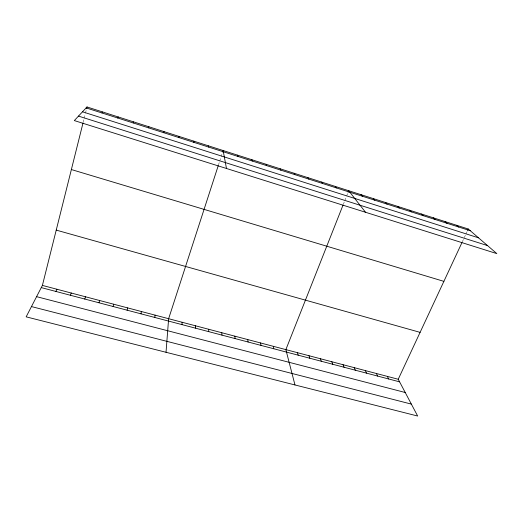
<?xml version="1.0" encoding="UTF-8"?>
<svg xmlns="http://www.w3.org/2000/svg" width="523" height="523" viewBox="0 0 523 523"><rect width="100%" height="100%" fill="white"/><g stroke="black" fill="none" stroke-linecap="round" stroke-linejoin="round"><path stroke-width="0.39" stroke-dasharray="2.62 1.96" d="M83.222 122.179L83.811 119.8M84.19 118.29L85.321 113.759M85.511 113.007L86.458 109.235M218.516 164.823L219.235 162.594M219.725 161.084L222.17 153.553M343.33 204.33L344.219 202.087M344.82 200.571L346.318 196.792M346.618 196.033L347.815 193.007M462.312 241.835L465.627 234.722M465.96 234.003L467.627 230.44"/><path stroke-width="0.78" d="M193.85 142.341L193.85 141.164M181.997 324.62L182.076 322.253M166.026 352.286L168.628 318.71L218.274 165.569M178.892 137.562L179.01 136.411M154.782 317.461L155.063 315.127M141.007 313.839L141.387 311.525M127.115 310.185L127.599 307.884M163.791 132.731L164.026 131.619M42.402 285.414L398.232 379.26L417.661 416.033L26.15 316.846L42.402 285.414L83.02 122.97M86.648 108.477L87.021 106.967L468.294 229.009L496.85 253.622L74.318 120.578L87.021 106.967M113.112 306.498L113.694 304.223M98.984 302.784L99.677 300.522M222.654 152.049L223.144 150.539L226.472 168.484M148.545 127.86L148.911 126.775M84.739 299.038L85.537 296.796M343.036 205.081L285.865 349.625L294.965 384.948M348.115 192.248L348.71 190.732L365.538 212.279M70.37 295.26L71.278 293.03M55.883 291.448L56.902 289.239M133.162 122.938L133.653 121.892M398.232 379.26L461.986 242.541M467.627 230.44L468.294 229.009M117.636 117.976L118.25 116.962M101.965 112.961L102.711 111.987M31.458 306.576L411.359 404.109M36.59 296.659L405.233 392.505M41.271 287.604L399.598 381.849M56.229 230.107L420.1 332.367M71.376 169.55L443.883 281.361M78.502 116.099L487.534 245.594M82.51 111.804L478.519 237.828M86.145 107.908L470.288 230.728M456.749 225.315L458.664 227.015M445.119 221.589L446.956 223.269M433.39 217.836L435.156 219.497M421.577 214.057L423.257 215.692M409.672 210.246L411.274 211.861M397.67 206.402L399.186 207.997M385.575 202.532L387.007 204.101M373.383 198.629L374.73 200.178M361.099 194.7L362.354 196.223M335.243 186.423L336.315 187.894M321.658 182.076L322.632 183.521M307.949 177.689L308.825 179.108M294.129 173.263L294.9 174.649M387.353 376.39L388.654 378.972M280.178 168.798L280.851 170.158M376.403 373.5L377.632 376.07M365.368 370.591L366.525 373.147M354.254 367.662L355.339 370.206M266.109 164.294L266.671 165.628M343.062 364.708L344.075 367.244M331.785 361.739L332.733 364.263M251.916 159.75L252.367 161.051M320.429 358.739L321.299 361.256M308.995 355.725L309.786 358.229M297.469 352.685L298.188 355.176M237.592 155.168L237.939 156.442M273.254 346.298L273.804 348.763M260.539 342.944L261.003 345.396M247.725 339.564L248.105 342.003M234.807 336.158L235.095 338.584M208.566 145.871L208.684 147.087M221.785 332.726L221.981 335.132M208.657 329.261L208.762 331.654M195.419 325.77L195.432 328.15"/></g></svg>
